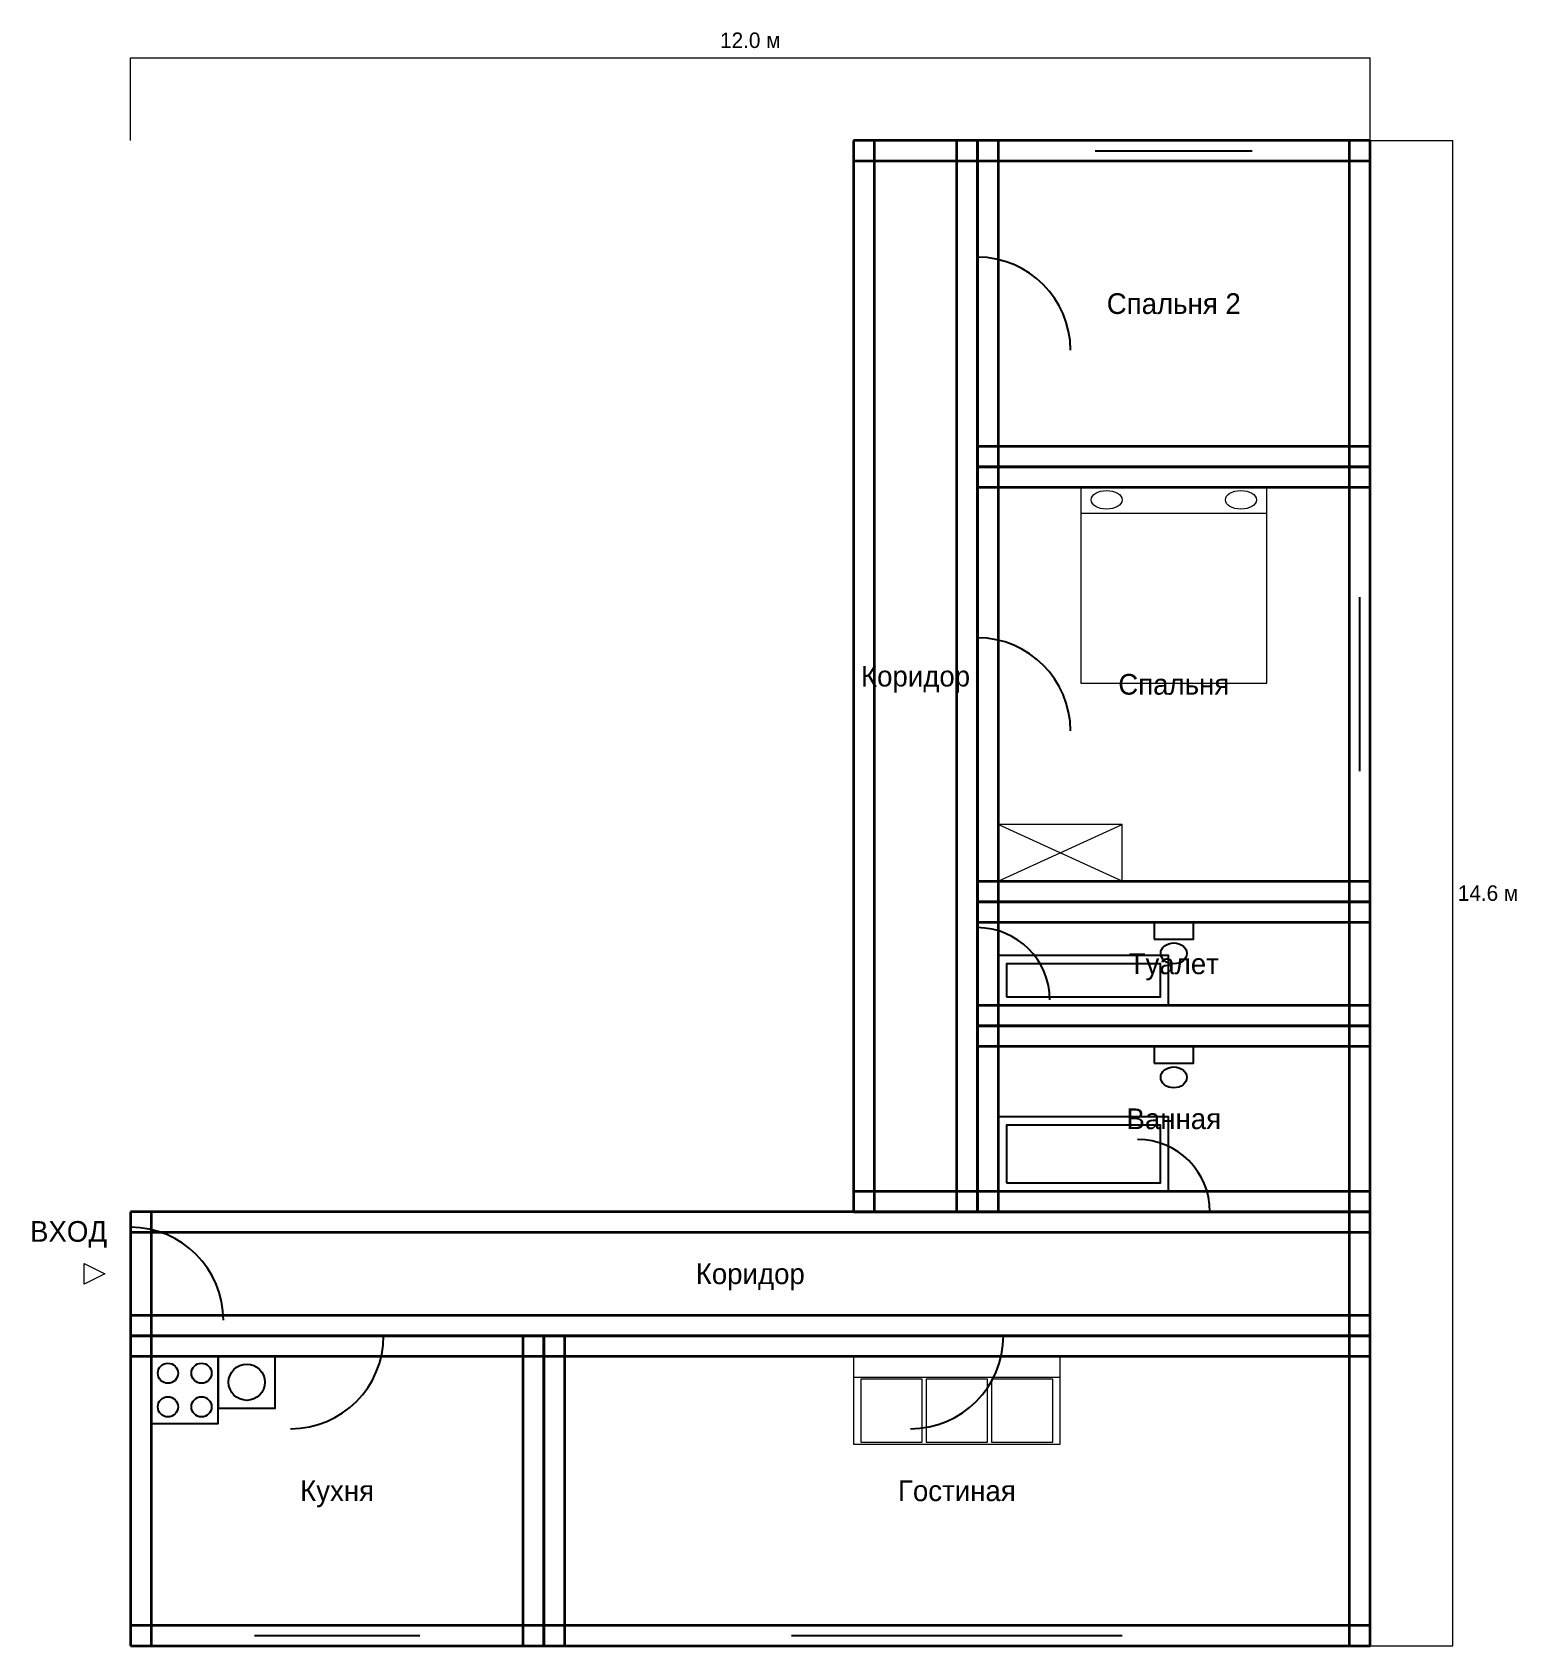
# Model space of a CAD drawing. Header units: metres. Extents: x -95 to 1342, y 0 to 1562.
import ezdxf
from ezdxf.enums import TextEntityAlignment as Align

# ---------------------------------------------------------------- set-up
doc = ezdxf.new("R2010")
doc.units = ezdxf.units.M
for name, color, linetype, lineweight in [('Двери', 7, 'Continuous', 25), ('Мебель', 7, 'Continuous', 18), ('Окна', 7, 'Continuous', 25), ('Размеры', 1, 'Continuous', 13), ('Стены', 7, 'Continuous', 35), ('Текст', 7, 'Continuous', 13)]:
    doc.layers.add(name, color=color, linetype=linetype, lineweight=lineweight)

msp = doc.modelspace()

# ---------------------------------------------------------------- linework, layer by layer
at = {"layer": 'Двери'}
for p, q in [((820, 1253.95), (820, 1343.95)), ((820, 885.55), (820, 975.55)), ((820, 625), (820, 695)), ((975, 420), (1045, 420)), ((0, 315), (0, 405)), ((155, 300), (245, 300)), ((755, 300), (845, 300))]:
    msp.add_line(p, q, dxfattribs=at)
for centre, radius, start, end in [((820, 1253.95), 90, 0, 90), ((820, 885.55), 90, 0, 90), ((820, 625), 70, 0, 90), ((975, 420), 70, 0, 90), ((0, 315), 90, 0, 90), ((155, 300), 90, 270, 360), ((755, 300), 90, 270, 360)]:
    msp.add_arc(centre, radius, start, end, dxfattribs=at)
at = {"layer": 'Мебель'}
for p, q in [((920, 1096.1), (1100, 1096.1)), ((840, 740), (960, 795)), ((960, 740), (840, 795)), ((700, 260), (900, 260))]:
    msp.add_line(p, q, dxfattribs=at)
for points in [[(920, 931.605), (1100, 931.605), (1100, 1121.1), (920, 1121.1), (920, 931.605)], [(840, 740), (960, 740), (960, 795), (840, 795), (840, 740)], [(700, 195), (900, 195), (900, 280), (700, 280), (700, 195)], [(707, 197), (766.333, 197), (766.333, 258), (707, 258), (707, 197)], [(770.333, 197), (829.667, 197), (829.667, 258), (770.333, 258), (770.333, 197)], [(833.667, 197), (893, 197), (893, 258), (833.667, 258), (833.667, 197)]]:
    msp.add_lwpolyline(points, dxfattribs=at)
for centre in [(945, 1109.1), (1075, 1109.1)]:
    msp.add_ellipse(centre, major_axis=(15, 0), ratio=0.6, dxfattribs=at)
at = {"layer": 'Окна'}
for p, q in [((934, 1456.9), (1086, 1456.9)), ((934, 1446.9), (1086, 1446.9)), ((934, 1436.9), (1086, 1436.9)), ((1180, 846.33), (1180, 1014.77)), ((1190, 846.33), (1190, 1014.77)), ((1200, 846.33), (1200, 1014.77)), ((120, 20), (280, 20)), ((640, 20), (960, 20)), ((120, 10), (280, 10)), ((120, 0), (280, 0)), ((640, 10), (960, 10)), ((640, 0), (960, 0))]:
    msp.add_line(p, q, dxfattribs=at)
at = {"layer": 'Размеры', "color": 1}
for p, q in [((0, 1536.9), (1200, 1536.9)), ((0, 1456.9), (0, 1536.9)), ((1200, 1456.9), (1200, 1536.9)), ((1200, 1456.9), (1280, 1456.9)), ((1280, 0), (1280, 1456.9)), ((1200, 0), (1280, 0))]:
    msp.add_line(p, q, dxfattribs=at)
at = {"layer": 'Сантехника'}
for points in [[(991, 683.9), (1029, 683.9), (1029, 700), (991, 700), (991, 683.9)], [(840, 620), (1005, 620), (1005, 668), (840, 668), (840, 620)], [(848, 628), (997, 628), (997, 660), (848, 660), (848, 628)], [(991, 563.9), (1029, 563.9), (1029, 580), (991, 580), (991, 563.9)], [(840, 440), (1005, 440), (1005, 512), (840, 512), (840, 440)], [(848, 448), (997, 448), (997, 504), (848, 504), (848, 448)], [(20, 215), (85, 215), (85, 280), (20, 280), (20, 215)], [(85, 230), (140, 230), (140, 280), (85, 280), (85, 230)]]:
    msp.add_lwpolyline(points, dxfattribs=at)
for centre, radius in [((36.25, 263.75), 9.75), ((68.75, 263.75), 9.75), ((112.5, 255), 17.5), ((36.25, 231.25), 9.75), ((68.75, 231.25), 9.75)]:
    msp.add_circle(centre, radius, dxfattribs=at)
for centre in [(1010, 670.1), (1010, 550.1)]:
    msp.add_ellipse(centre, major_axis=(12.667, 0), ratio=0.8, dxfattribs=at)
at = {"layer": 'Стены'}
for p, q in [((820, 1456.8), (700, 1456.8)), ((700, 1456.8), (700, 420)), ((720, 1456.8), (720, 420)), ((800, 420), (800, 1456.8)), ((1200, 1456.9), (820, 1456.9)), ((820, 1456.9), (820, 1141.1)), ((820, 420), (820, 1456.8)), ((840, 1456.9), (840, 1141.1)), ((1180, 1141.1), (1180, 1456.9)), ((1200, 1141.1), (1200, 1456.9)), ((820, 1436.8), (700, 1436.8)), ((1200, 1436.9), (820, 1436.9)), ((820, 1161.1), (1200, 1161.1)), ((1200, 1141.1), (820, 1141.1)), ((820, 1141.1), (820, 720)), ((820, 1141.1), (1200, 1141.1)), ((840, 1141.1), (840, 720)), ((1180, 720), (1180, 1141.1)), ((1200, 720), (1200, 1141.1)), ((1200, 1121.1), (820, 1121.1)), ((820, 740), (1200, 740)), ((1200, 720), (820, 720)), ((820, 720), (820, 600)), ((820, 720), (1200, 720)), ((840, 720), (840, 600)), ((1180, 600), (1180, 720)), ((1200, 600), (1200, 720)), ((1200, 700), (820, 700)), ((820, 620), (1200, 620)), ((1200, 600), (820, 600)), ((820, 600), (820, 420)), ((820, 600), (1200, 600)), ((840, 600), (840, 420)), ((1180, 420), (1180, 600)), ((1200, 420), (1200, 600)), ((1200, 580), (820, 580)), ((700, 440), (820, 440)), ((820, 440), (1200, 440)), ((1200, 420), (0, 420)), ((0, 420), (0, 300)), ((20, 420), (20, 300)), ((700, 420), (820, 420)), ((820, 420), (1200, 420)), ((1180, 300), (1180, 420)), ((1200, 300), (1200, 420)), ((1200, 400), (0, 400)), ((0, 320), (1200, 320)), ((400, 300), (0, 300)), ((0, 300), (0, 0)), ((0, 300), (1200, 300)), ((20, 300), (20, 0)), ((380, 0), (380, 300)), ((400, 0), (400, 300)), ((1200, 300), (400, 300)), ((400, 300), (400, 0)), ((420, 300), (420, 0)), ((1180, 0), (1180, 300)), ((1200, 0), (1200, 300)), ((400, 280), (0, 280)), ((1200, 280), (400, 280)), ((0, 20), (400, 20)), ((400, 20), (1200, 20)), ((0, 0), (400, 0)), ((400, 0), (1200, 0))]:
    msp.add_line(p, q, dxfattribs=at)
at = {"layer": 'Текст', "color": 3}
msp.add_lwpolyline([(-25, 360), (-45, 350), (-45, 370), (-25, 360)], dxfattribs=at)

# ---------------------------------------------------------------- texts
at = {"layer": 'Размеры', "color": 1}
msp.add_text('12.0 м', height=15, dxfattribs=at).set_placement((600, 1541.9), align=Align.BOTTOM_CENTER)
msp.add_text('14.6 м', height=15, dxfattribs=at).set_placement((1285, 728.45), align=Align.MIDDLE_LEFT)
at = {"layer": 'Текст'}
for s, p in [('Спальня 2', (1010, 1299)), ('Коридор', (760, 938.4)), ('Спальня', (1010, 930.55)), ('Туалет', (1010, 660)), ('Ванная', (1010, 510)), ('Коридор', (600, 360)), ('Кухня', (200, 150)), ('Гостиная', (800, 150))]:
    msp.add_text(s, height=20, dxfattribs=at).set_placement(p, align=Align.MIDDLE_CENTER)
at = {"layer": 'Текст', "color": 3}
msp.add_text('ВХОД', height=20, dxfattribs=at).set_placement((-60, 385), align=Align.BOTTOM_CENTER)

doc.saveas('drawing.dxf')
